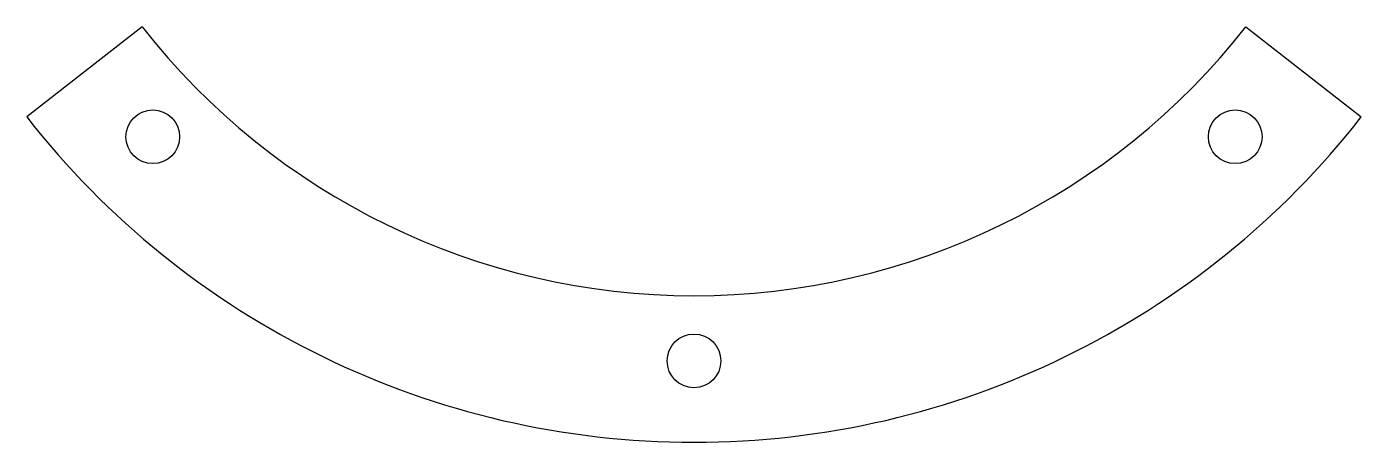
# Model space of a CAD drawing. Header units: millimetres. Extents: x -41 to 41, y -52 to 52.
# Drawn here: x -41 to 41, y -52 to -26.5 of the extents above.
import ezdxf

# ---------------------------------------------------------------- set-up
doc = ezdxf.new("R2010")
doc.units = ezdxf.units.MM

msp = doc.modelspace()

# ---------------------------------------------------------------- linework, layer by layer
at = {"color": 7, "linetype": 'Continuous', "lineweight": 25}
for p, q in [((-33.884, -26.473), (-40.977, -32.014)), ((33.884, -26.473), (40.977, -32.014))]:
    msp.add_line(p, q, dxfattribs=at)
for centre in [(-33.234, -33.234), (33.234, -33.234), (0, -47)]:
    msp.add_circle(centre, 1.65, dxfattribs=at)
for radius in [43, 52]:
    msp.add_arc((0, 0), radius, 218, 322, dxfattribs=at)

doc.saveas('drawing.dxf')
